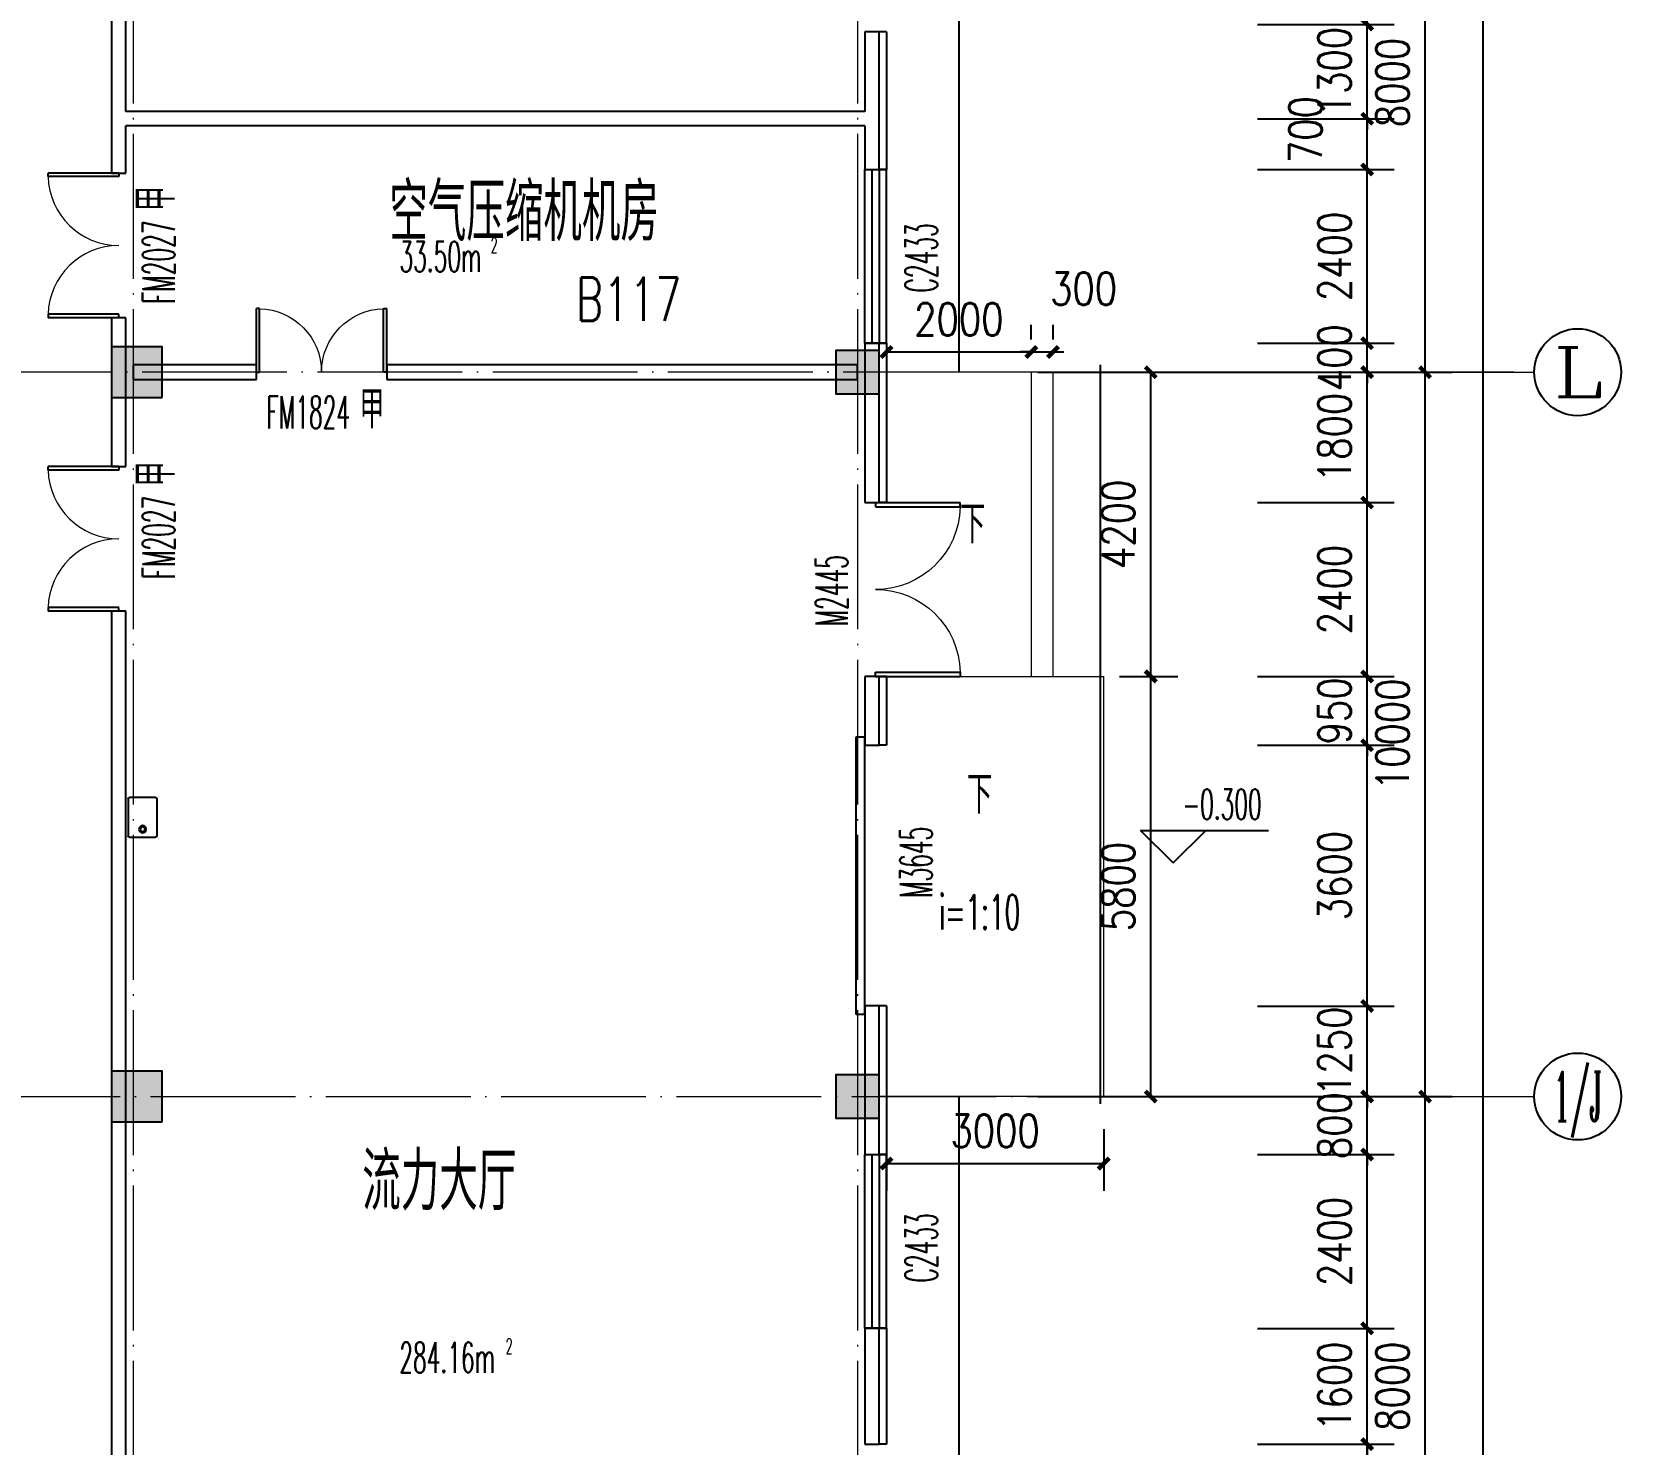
# Model space of a CAD drawing. Extents: x 1417642 to 3570900, y 124798 to 1191112.
# Drawn here: x 1577279 to 1599224, y 704733 to 724233 of the extents above; entities that cross this region are included whole.
import ezdxf
from ezdxf.enums import TextEntityAlignment as Align

# ---------------------------------------------------------------- set-up
doc = ezdxf.new("R2010")
doc.units = 0
doc.header["$LTSCALE"] = 1000
doc.header["$MEASUREMENT"] = 0
doc.linetypes.add('DASH', pattern=[0.35, 0.25, -0.1])
doc.linetypes.add('DOTE', pattern=[2.42, 2, -0.2, 0.02, -0.2])
doc.layers.get('0').update_dxf_attribs({"linetype": 'CONTINUOUS'})
doc.layers.get('Defpoints').update_dxf_attribs({"linetype": 'CONTINUOUS'})
for name, color, linetype in [('AXIS', 3, 'CONTINUOUS'), ('AXIS_TEXT', 7, 'CONTINUOUS'), ('colu', 2, 'CONTINUOUS'), ('DIM_ELEV', 3, 'CONTINUOUS'), ('DIM_SYMB', 3, 'CONTINUOUS'), ('DOTE', 1, 'DOTE'), ('PUB_DIM', 3, 'CONTINUOUS'), ('PUB_TEXT', 40, 'CONTINUOUS'), ('SPACE', 7, 'CONTINUOUS'), ('STAIR', 2, 'CONTINUOUS'), ('SURFACE', 6, 'CONTINUOUS'), ('tiaozheng', 20, 'CONTINUOUS'), ('WALL', 4, 'CONTINUOUS'), ('WINDOW', 2, 'CONTINUOUS'), ('WINDOW_TEXT', 7, 'CONTINUOUS'), ('填充', 252, 'CONTINUOUS'), ('屋面轮廓', 101, 'CONTINUOUS'), ('建筑轮廓', 2, 'CONTINUOUS'), ('柱填充', 8, 'CONTINUOUS'), ('水点', 3, 'CONTINUOUS')]:
    doc.layers.add(name, color=color, linetype=linetype)
doc.styles.add('_TCH_AXIS', font='COMPLEX', dxfattribs={"bigfont": 'GBCBIG'})
doc.styles.add('_TCH_DIM', font='ROMANS', dxfattribs={"width": 0.7, "bigfont": 'Z'})
doc.styles.add('_TCH_SPACE', font='ROMANS', dxfattribs={"width": 0.7, "height": 5, "bigfont": 'Z'})
doc.styles.add('_TCH_WINDOW', font='ROMANS.shx', dxfattribs={"width": 0.7, "height": 400, "bigfont": 'Z.shx'})
doc.styles.add('DIM_FONT', font='SIMPLEX.shx', dxfattribs={"width": 0.8})
doc.styles.get("Standard").update_dxf_attribs({"font": 'GBENOR', "bigfont": 'GBCBIG'})
doc.styles.add('Z', font='ROMANS', dxfattribs={"width": 0.7, "bigfont": 'Z'})
doc.dimstyles.new('DIMN150', dxfattribs={"dimscale": 1.5, "dimtxt": 300, "dimasz": 100, "dimexe": 250, "dimexo": 300, "dimgap": 150, "dimtad": 1, "dimdec": 0, "dimzin": 0, "dimdsep": 46, "dimtxsty": 'DIM_FONT', "dimblk": 'ARCHTICK', "dimcen": 0.09, "dimdle": 1.5, "dimclrt": 7, "dimazin": 2, "dimtfac": 1, "dimtdec": 0, "dimtix": 1, "dimtmove": 2, "dimatfit": 3, "dimldrblk": 'ARCHTICK', "dimfxl": 1, "dimtolj": 1, "dimtzin": 0, "dimarcsym": 0})

# ---------------------------------------------------------------- blocks, each defined once
blk = doc.blocks.new('M_E3')
for p, q in [((-275, -410), (-275, -50)), ((-255, -30), (255, -30)), ((275, -50), (275, -410)), ((255, -430), (-255, -430))]:
    blk.add_line(p, q)
at = {"const_width": 1.5}
for points in [[(-275, 0, 0.414214), (-305, -30, 0.414214)], [(305, -30, 0.414214), (275, 0, 0.414214)], [(-305, -430, 0.414214), (-275, -460, 0.414214)], [(275, -460, 0.414214), (305, -430, 0.414214)]]:
    blk.add_lwpolyline(points, format="xyb", dxfattribs=at)
for points in [[(-275, 0), (275, 0)], [(-305, -430), (-305, -30)], [(305, -30), (305, -430)], [(275, -460), (-275, -460)]]:
    blk.add_lwpolyline(points, dxfattribs=at)
for radius in [50, 32.5]:
    blk.add_circle((165, -230), radius)
for centre, start, end in [((-255, -50), 90, 180), ((255, -50), 0, 90), ((-255, -410), 180, 270), ((255, -410), 270, 0)]:
    blk.add_arc(centre, 20, start, end)
at = {"width": 0.8, "flags": 9}
for tag in ['XSIZE', 'YSIZE']:
    blk.add_attdef(tag, (0, 0), '', height=0.5, dxfattribs=at)
blk = doc.blocks.new('678')
at = {"layer": '柱填充'}
h = blk.add_hatch(color=256, dxfattribs=at)
h.paths.add_polyline_path([(1591630, 863580), (1591630, 864280), (1590930, 864280), (1590930, 863580)])
h.paths.add_polyline_path([(1591630, 871580), (1591630, 872280), (1590930, 872280), (1590930, 871580)])
h.paths.add_polyline_path([(1635280, 879530), (1635280, 880230), (1634580, 880230), (1634580, 879530)])
h.paths.add_polyline_path([(1658830, 893230), (1658830, 893830), (1658230, 893830), (1658230, 893230)])
h.paths.add_polyline_path([(1658880, 883230), (1658880, 883930), (1658180, 883930), (1658180, 883230)])
h.paths.add_polyline_path([(1658830, 879630), (1658830, 880230), (1658230, 880230), (1658230, 879630)])
h.paths.add_polyline_path([(1658880, 872230), (1658180, 872230), (1658180, 871630), (1658880, 871630)])
h.paths.add_polyline_path([(1658830, 863630), (1658830, 864230), (1658230, 864230), (1658230, 863630)])
h.paths.add_polyline_path([(1658830, 853630), (1658830, 854230), (1658230, 854230), (1658230, 853630)])
h.paths.add_polyline_path([(1658830, 845630), (1658830, 846230), (1658230, 846230), (1658230, 845630)])
h.paths.add_polyline_path([(1658830, 835630), (1658830, 836230), (1658230, 836230), (1658230, 835630)])
h.paths.add_polyline_path([(1648830, 893230), (1648830, 893830), (1648230, 893830), (1648230, 893230)])
h.paths.add_polyline_path([(1648830, 883230), (1648830, 883830), (1648230, 883830), (1648230, 883230)])
h.paths.add_polyline_path([(1648830, 879630), (1648830, 880230), (1648230, 880230), (1648230, 879630)])
h.paths.add_polyline_path([(1648830, 871630), (1648830, 872230), (1648230, 872230), (1648230, 871630)])
h.paths.add_polyline_path([(1648930, 863580), (1648930, 864280), (1648230, 864280), (1648230, 863580)])
h.paths.add_polyline_path([(1648930, 853580), (1648930, 854280), (1648230, 854280), (1648230, 853580)])
h.paths.add_polyline_path([(1648930, 845630), (1648930, 846330), (1648230, 846330), (1648230, 845630)])
h.paths.add_polyline_path([(1648930, 835630), (1648930, 836330), (1648230, 836330), (1648230, 835630)])
h.paths.add_polyline_path([(1645230, 891430), (1645230, 892030), (1644630, 892030), (1644630, 891430)])
h.paths.add_polyline_path([(1645280, 883230), (1645280, 883930), (1644580, 883930), (1644580, 883230)])
h.paths.add_polyline_path([(1645230, 879630), (1645230, 880230), (1644630, 880230), (1644630, 879630)])
h.paths.add_polyline_path([(1645230, 871630), (1645230, 872230), (1644630, 872230), (1644630, 871630)])
h.paths.add_polyline_path([(1645230, 863630), (1645230, 864230), (1644630, 864230), (1644630, 863630)])
h.paths.add_polyline_path([(1645230, 853630), (1645230, 854230), (1644630, 854230), (1644630, 853630)])
h.paths.add_polyline_path([(1645280, 845630), (1645280, 846330), (1644580, 846330), (1644580, 845630)])
h.paths.add_polyline_path([(1645230, 835630), (1645230, 836230), (1644630, 836230), (1644630, 835630)])
h.paths.add_polyline_path([(1635230, 893230), (1635230, 893830), (1634630, 893830), (1634630, 893230)])
h.paths.add_polyline_path([(1635230, 891430), (1635230, 892030), (1634630, 892030), (1634630, 891430)])
h.paths.add_polyline_path([(1635280, 883230), (1635280, 883930), (1634580, 883930), (1634580, 883230)])
h.paths.add_polyline_path([(1635230, 871630), (1635230, 872430), (1634630, 872430), (1634630, 871630)])
h.paths.add_polyline_path([(1635230, 853430), (1635230, 854230), (1634630, 854230), (1634630, 853430)])
h.paths.add_polyline_path([(1635330, 845630), (1635330, 846430), (1634530, 846430), (1634530, 845630)])
h.paths.add_polyline_path([(1635230, 835630), (1635230, 836230), (1634630, 836230), (1634630, 835630)])
h.paths.add_polyline_path([(1627230, 893230), (1627230, 893830), (1626630, 893830), (1626630, 893230)])
h.paths.add_polyline_path([(1627280, 883230), (1627280, 883930), (1626580, 883930), (1626580, 883230)])
h.paths.add_polyline_path([(1627230, 879630), (1627230, 880230), (1626630, 880230), (1626630, 879630)])
h.paths.add_polyline_path([(1627230, 871630), (1627230, 872430), (1626630, 872430), (1626630, 871630)])
h.paths.add_polyline_path([(1627230, 853430), (1627230, 854230), (1626630, 854230), (1626630, 853430)])
h.paths.add_polyline_path([(1627330, 845630), (1627330, 846430), (1626530, 846430), (1626530, 845630)])
h.paths.add_polyline_path([(1627230, 835630), (1627230, 836230), (1626630, 836230), (1626630, 835630)])
h.paths.add_polyline_path([(1619230, 893230), (1619230, 893830), (1618630, 893830), (1618630, 893230)])
h.paths.add_polyline_path([(1619280, 883230), (1619280, 883930), (1618580, 883930), (1618580, 883230)])
h.paths.add_polyline_path([(1619230, 879630), (1619230, 880230), (1618630, 880230), (1618630, 879630)])
h.paths.add_polyline_path([(1619230, 871630), (1619230, 872430), (1618630, 872430), (1618630, 871630)])
h.paths.add_polyline_path([(1619230, 853430), (1619230, 854230), (1618630, 854230), (1618630, 853430)])
h.paths.add_polyline_path([(1619330, 845630), (1619330, 846430), (1618530, 846430), (1618530, 845630)])
h.paths.add_polyline_path([(1619280, 835580), (1619280, 836280), (1618580, 836280), (1618580, 835580)])
h.paths.add_polyline_path([(1611230, 893230), (1611230, 893830), (1610630, 893830), (1610630, 893230)])
h.paths.add_polyline_path([(1611280, 883230), (1611280, 883930), (1610580, 883930), (1610580, 883230)])
h.paths.add_polyline_path([(1611230, 879630), (1611230, 880230), (1610630, 880230), (1610630, 879630)])
h.paths.add_polyline_path([(1611230, 871630), (1611230, 872430), (1610630, 872430), (1610630, 871630)])
h.paths.add_polyline_path([(1611230, 853430), (1611230, 854230), (1610630, 854230), (1610630, 853430)])
h.paths.add_polyline_path([(1611330, 845630), (1611330, 846430), (1610530, 846430), (1610530, 845630)])
h.paths.add_polyline_path([(1611280, 835580), (1611280, 836280), (1610580, 836280), (1610580, 835580)])
h.paths.add_polyline_path([(1603230, 893230), (1603230, 893830), (1602630, 893830), (1602630, 893230)])
h.paths.add_polyline_path([(1603280, 883230), (1603280, 883930), (1602580, 883930), (1602580, 883230)])
h.paths.add_polyline_path([(1603230, 879630), (1603230, 880230), (1602630, 880230), (1602630, 879630)])
h.paths.add_polyline_path([(1603230, 871630), (1603230, 872430), (1602630, 872430), (1602630, 871630)])
h.paths.add_polyline_path([(1603230, 853430), (1603230, 854230), (1602630, 854230), (1602630, 853430)])
h.paths.add_polyline_path([(1603330, 845630), (1603330, 846430), (1602530, 846430), (1602530, 845630)])
h.paths.add_polyline_path([(1603280, 835580), (1603280, 836280), (1602580, 836280), (1602580, 835580)])
h.paths.add_polyline_path([(1603230, 814930), (1603230, 815530), (1602630, 815530), (1602630, 814930)])
h.paths.add_polyline_path([(1595230, 893230), (1595230, 893830), (1594630, 893830), (1594630, 893230)])
h.paths.add_polyline_path([(1595230, 883230), (1595230, 883830), (1594630, 883830), (1594630, 883230)])
h.paths.add_polyline_path([(1595230, 879630), (1595230, 880230), (1594630, 880230), (1594630, 879630)])
h.paths.add_polyline_path([(1595230, 871630), (1595230, 872230), (1594630, 872230), (1594630, 871630)])
h.paths.add_polyline_path([(1595230, 863630), (1595230, 864230), (1594630, 864230), (1594630, 863630)])
h.paths.add_polyline_path([(1595230, 853630), (1595230, 854230), (1594630, 854230), (1594630, 853630)])
h.paths.add_polyline_path([(1595330, 845630), (1595330, 846330), (1594630, 846330), (1594630, 845630)])
h.paths.add_polyline_path([(1595330, 835580), (1595330, 836280), (1594630, 836280), (1594630, 835580)])
h.paths.add_polyline_path([(1591630, 893230), (1591630, 893830), (1591030, 893830), (1591030, 893230)])
h.paths.add_polyline_path([(1591680, 883230), (1591680, 883930), (1590980, 883930), (1590980, 883230)])
h.paths.add_polyline_path([(1591630, 879630), (1591630, 880230), (1591030, 880230), (1591030, 879630)])
h.paths.add_polyline_path([(1591630, 853580), (1591630, 854280), (1590930, 854280), (1590930, 853580)])
h.paths.add_polyline_path([(1591630, 845580), (1591630, 846280), (1590930, 846280), (1590930, 845580)])
h.paths.add_polyline_path([(1591630, 835630), (1591630, 836330), (1590930, 836330), (1590930, 835630)])
h.paths.add_polyline_path([(1591630, 814930), (1591630, 815530), (1591030, 815530), (1591030, 814930)])
h.paths.add_polyline_path([(1581630, 893230), (1581630, 893830), (1581030, 893830), (1581030, 893230)])
h.paths.add_polyline_path([(1581730, 883230), (1581730, 883930), (1581030, 883930), (1581030, 883230)])
h.paths.add_polyline_path([(1581630, 879630), (1581630, 880230), (1581030, 880230), (1581030, 879630)])
h.paths.add_polyline_path([(1581630, 871630), (1581630, 872230), (1581030, 872230), (1581030, 871630)])
h.paths.add_polyline_path([(1581630, 863630), (1581630, 864230), (1581030, 864230), (1581030, 863630)])
h.paths.add_polyline_path([(1581630, 853630), (1581630, 854230), (1581030, 854230), (1581030, 853630)])
h.paths.add_polyline_path([(1581630, 845630), (1581630, 846230), (1581030, 846230), (1581030, 845630)])
h.paths.add_polyline_path([(1581630, 835630), (1581630, 836230), (1581030, 836230), (1581030, 835630)])
h.paths.add_polyline_path([(1581630, 814930), (1581630, 815530), (1581030, 815530), (1581030, 814930)])
h.paths.add_polyline_path([(1603230, 830430), (1603230, 831230), (1602530, 831230), (1602530, 830430)])
h.paths.add_polyline_path([(1603230, 818530), (1603230, 819330), (1602530, 819330), (1602530, 818530)])
h.paths.add_polyline_path([(1581030, 831230), (1581030, 830430), (1581730, 830430), (1581730, 831230)])
h.paths.add_polyline_path([(1581030, 819330), (1581030, 818530), (1581730, 818530), (1581730, 819330)])
h.paths.add_polyline_path([(1591630, 830430), (1591630, 831230), (1590930, 831230), (1590930, 830430)])
h.paths.add_polyline_path([(1591630, 818530), (1591630, 819330), (1590930, 819330), (1590930, 818530)])
at = {"layer": 'colu'}
for points in [[(1648930, 863580), (1648930, 864280), (1648230, 864280), (1648230, 863580)], [(1658830, 863630), (1658830, 864230), (1658230, 864230), (1658230, 863630)], [(1648930, 853580), (1648930, 854280), (1648230, 854280), (1648230, 853580)], [(1658830, 853630), (1658830, 854230), (1658230, 854230), (1658230, 853630)]]:
    blk.add_lwpolyline(points, close=True, dxfattribs=at)
blk = doc.blocks.new('_ArchTick')
at = {"color": 0, "linetype": 'ByBlock', "const_width": 0.4}
blk.add_lwpolyline([(-0.5, -0.5), (0.5, 0.5)], dxfattribs=at)
blk = doc.blocks.new('*D3563')
at = {"layer": 'Defpoints', "color": 0}
for p in [(1591379, 719813), (1591079, 719533), (1591379, 719533)]:
    blk.add_point(p, dxfattribs=at)
at = {"layer": 'PUB_DIM', "color": 0, "lineweight": -2}
for p, q in [((1591079, 719983), (1591079, 720188)), ((1591379, 719983), (1591379, 720188)), ((1591079, 719813), (1590929, 719813)), ((1591079, 719813), (1591379, 719813)), ((1591379, 719813), (1591529, 719813))]:
    blk.add_line(p, q, dxfattribs=at)
at = {"layer": 'PUB_DIM', "color": 0, "lineweight": -2, "xscale": 150, "yscale": 150, "zscale": 150}
blk.add_blockref('_ArchTick', (1591079, 719813), dxfattribs=at)
at = {"layer": 'PUB_DIM', "color": 0, "lineweight": -2, "xscale": 150, "yscale": 150, "zscale": 150, "rotation": 180}
blk.add_blockref('_ArchTick', (1591379, 719813), dxfattribs=at)
at = {"layer": 'PUB_DIM', "color": 7, "insert": (1591801, 720687), "char_height": 450, "attachment_point": 5, "style": 'DIM_FONT'}
blk.add_mtext('\\A1;300', dxfattribs=at)
blk = doc.blocks.new('*D3564')
at = {"layer": 'Defpoints', "color": 0}
for p in [(1591079, 719813), (1589079, 719533), (1591079, 719533)]:
    blk.add_point(p, dxfattribs=at)
at = {"layer": 'PUB_DIM', "color": 0, "lineweight": -2}
for p, q in [((1589079, 719983), (1589079, 720188)), ((1591079, 719983), (1591079, 720188)), ((1589077, 719813), (1591081, 719813))]:
    blk.add_line(p, q, dxfattribs=at)
at = {"layer": 'PUB_DIM', "color": 0, "lineweight": -2, "xscale": 150, "yscale": 150, "zscale": 150, "rotation": 180}
blk.add_blockref('_ArchTick', (1589079, 719813), dxfattribs=at)
at = {"layer": 'PUB_DIM', "color": 0, "lineweight": -2, "xscale": 150, "yscale": 150, "zscale": 150}
blk.add_blockref('_ArchTick', (1591079, 719813), dxfattribs=at)
at = {"layer": 'PUB_DIM', "color": 7, "insert": (1590079, 720263), "char_height": 450, "attachment_point": 5, "style": 'DIM_FONT'}
blk.add_mtext('\\A1;2000', dxfattribs=at)
blk = doc.blocks.new('*D3565')
at = {"layer": 'Defpoints', "color": 0}
for p in [(1591846, 715333), (1592728, 715333), (1591846, 709533)]:
    blk.add_point(p, dxfattribs=at)
at = {"layer": 'PUB_DIM', "color": 0, "lineweight": -2}
for p, q in [((1592296, 715333), (1593103, 715333)), ((1592728, 709531), (1592728, 715335)), ((1592296, 709533), (1593103, 709533))]:
    blk.add_line(p, q, dxfattribs=at)
at = {"layer": 'PUB_DIM', "color": 0, "lineweight": -2, "xscale": 150, "yscale": 150, "zscale": 150}
for p, rotation in [((1592728, 715333), 90), ((1592728, 709533), 270)]:
    blk.add_blockref('_ArchTick', p, dxfattribs=dict(at, rotation=rotation))
at = {"layer": 'PUB_DIM', "color": 7, "insert": (1592278, 712433), "char_height": 450, "attachment_point": 5, "rotation": 90, "style": 'DIM_FONT'}
blk.add_mtext('\\A1;5800', dxfattribs=at)
blk = doc.blocks.new('*D3566')
at = {"layer": 'Defpoints', "color": 0}
for p in [(1591846, 719533), (1592728, 719533), (1591846, 715333)]:
    blk.add_point(p, dxfattribs=at)
at = {"layer": 'PUB_DIM', "color": 0, "lineweight": -2}
for p, q in [((1592296, 719533), (1593103, 719533)), ((1592728, 715331), (1592728, 719535)), ((1592296, 715333), (1593103, 715333))]:
    blk.add_line(p, q, dxfattribs=at)
at = {"layer": 'PUB_DIM', "color": 0, "lineweight": -2, "xscale": 150, "yscale": 150, "zscale": 150}
for p, rotation in [((1592728, 719533), 90), ((1592728, 715333), 270)]:
    blk.add_blockref('_ArchTick', p, dxfattribs=dict(at, rotation=rotation))
at = {"layer": 'PUB_DIM', "color": 7, "insert": (1592278, 717433), "char_height": 450, "attachment_point": 5, "rotation": 90, "style": 'DIM_FONT'}
blk.add_mtext('\\A1;4200', dxfattribs=at)
blk = doc.blocks.new('*D3567')
at = {"layer": 'Defpoints', "color": 0}
for p in [(1589079, 709533), (1592079, 709533), (1592079, 708608)]:
    blk.add_point(p, dxfattribs=at)
at = {"layer": 'PUB_DIM', "color": 0, "lineweight": -2}
for p, q in [((1589079, 709083), (1589079, 708233)), ((1592079, 709083), (1592079, 708233)), ((1589077, 708608), (1592081, 708608))]:
    blk.add_line(p, q, dxfattribs=at)
at = {"layer": 'PUB_DIM', "color": 0, "lineweight": -2, "xscale": 150, "yscale": 150, "zscale": 150, "rotation": 180}
blk.add_blockref('_ArchTick', (1589079, 708608), dxfattribs=at)
at = {"layer": 'PUB_DIM', "color": 0, "lineweight": -2, "xscale": 150, "yscale": 150, "zscale": 150}
blk.add_blockref('_ArchTick', (1592079, 708608), dxfattribs=at)
at = {"layer": 'PUB_DIM', "color": 7, "insert": (1590579, 709058), "char_height": 450, "attachment_point": 5, "style": 'DIM_FONT'}
blk.add_mtext('\\A1;3000', dxfattribs=at)
blk = doc.blocks.new('*D3715')
at = {"layer": 'Defpoints', "color": 0}
for p in [(1593750, 704733), (1595716, 704733), (1593750, 702333)]:
    blk.add_point(p, dxfattribs=at)
at = {"layer": 'PUB_DIM', "color": 0, "lineweight": -2}
for p, q in [((1594200, 704733), (1596091, 704733)), ((1595716, 702331), (1595716, 704735)), ((1594200, 702333), (1596091, 702333))]:
    blk.add_line(p, q, dxfattribs=at)
at = {"layer": 'PUB_DIM', "color": 0, "lineweight": -2, "xscale": 150, "yscale": 150, "zscale": 150}
for p, rotation in [((1595716, 704733), 90), ((1595716, 702333), 270)]:
    blk.add_blockref('_ArchTick', p, dxfattribs=dict(at, rotation=rotation))
at = {"layer": 'PUB_DIM', "color": 7, "insert": (1595266, 703533), "char_height": 450, "attachment_point": 5, "rotation": 90, "style": 'DIM_FONT'}
blk.add_mtext('\\A1;2400', dxfattribs=at)
blk = doc.blocks.new('*D3716')
at = {"layer": 'Defpoints', "color": 0}
for p in [(1593750, 706333), (1595716, 706333), (1593750, 704733)]:
    blk.add_point(p, dxfattribs=at)
at = {"layer": 'PUB_DIM', "color": 0, "lineweight": -2}
for p, q in [((1595716, 706333), (1595716, 706483)), ((1594200, 706333), (1596091, 706333)), ((1595716, 704733), (1595716, 706333)), ((1594200, 704733), (1596091, 704733)), ((1595716, 704733), (1595716, 704583))]:
    blk.add_line(p, q, dxfattribs=at)
at = {"layer": 'PUB_DIM', "color": 0, "lineweight": -2, "xscale": 150, "yscale": 150, "zscale": 150}
for p, rotation in [((1595716, 706333), 270), ((1595716, 704733), 90)]:
    blk.add_blockref('_ArchTick', p, dxfattribs=dict(at, rotation=rotation))
at = {"layer": 'PUB_DIM', "color": 7, "insert": (1595266, 705533), "char_height": 450, "attachment_point": 5, "rotation": 90, "style": 'DIM_FONT'}
blk.add_mtext('\\A1;1600', dxfattribs=at)
blk = doc.blocks.new('*D3717')
at = {"layer": 'Defpoints', "color": 0}
for p in [(1593750, 708733), (1595716, 708733), (1593750, 706333)]:
    blk.add_point(p, dxfattribs=at)
at = {"layer": 'PUB_DIM', "color": 0, "lineweight": -2}
for p, q in [((1594200, 708733), (1596091, 708733)), ((1595716, 706331), (1595716, 708735)), ((1594200, 706333), (1596091, 706333))]:
    blk.add_line(p, q, dxfattribs=at)
at = {"layer": 'PUB_DIM', "color": 0, "lineweight": -2, "xscale": 150, "yscale": 150, "zscale": 150}
for p, rotation in [((1595716, 708733), 90), ((1595716, 706333), 270)]:
    blk.add_blockref('_ArchTick', p, dxfattribs=dict(at, rotation=rotation))
at = {"layer": 'PUB_DIM', "color": 7, "insert": (1595266, 707533), "char_height": 450, "attachment_point": 5, "rotation": 90, "style": 'DIM_FONT'}
blk.add_mtext('\\A1;2400', dxfattribs=at)
blk = doc.blocks.new('*D3718')
at = {"layer": 'Defpoints', "color": 0}
for p in [(1593750, 709533), (1595716, 709533), (1593750, 708733)]:
    blk.add_point(p, dxfattribs=at)
at = {"layer": 'PUB_DIM', "color": 0, "lineweight": -2}
for p, q in [((1594200, 709533), (1596091, 709533)), ((1595716, 709533), (1595716, 709683)), ((1595716, 708733), (1595716, 709533)), ((1594200, 708733), (1596091, 708733)), ((1595716, 708733), (1595716, 708583))]:
    blk.add_line(p, q, dxfattribs=at)
at = {"layer": 'PUB_DIM', "color": 0, "lineweight": -2, "xscale": 150, "yscale": 150, "zscale": 150}
for p, rotation in [((1595716, 709533), 270), ((1595716, 708733), 90)]:
    blk.add_blockref('_ArchTick', p, dxfattribs=dict(at, rotation=rotation))
at = {"layer": 'PUB_DIM', "color": 7, "insert": (1595266, 709133), "char_height": 450, "attachment_point": 5, "rotation": 90, "style": 'DIM_FONT'}
blk.add_mtext('\\A1;800', dxfattribs=at)
blk = doc.blocks.new('*D3719')
at = {"layer": 'Defpoints', "color": 0}
for p in [(1593750, 710783), (1595716, 710783), (1593750, 709533)]:
    blk.add_point(p, dxfattribs=at)
at = {"layer": 'PUB_DIM', "color": 0, "lineweight": -2}
for p, q in [((1595716, 710783), (1595716, 710933)), ((1594200, 710783), (1596091, 710783)), ((1595716, 709533), (1595716, 710783)), ((1594200, 709533), (1596091, 709533)), ((1595716, 709533), (1595716, 709383))]:
    blk.add_line(p, q, dxfattribs=at)
at = {"layer": 'PUB_DIM', "color": 0, "lineweight": -2, "xscale": 150, "yscale": 150, "zscale": 150}
for p, rotation in [((1595716, 710783), 270), ((1595716, 709533), 90)]:
    blk.add_blockref('_ArchTick', p, dxfattribs=dict(at, rotation=rotation))
at = {"layer": 'PUB_DIM', "color": 7, "insert": (1595266, 710158), "char_height": 450, "attachment_point": 5, "rotation": 90, "style": 'DIM_FONT'}
blk.add_mtext('\\A1;1250', dxfattribs=at)
blk = doc.blocks.new('*D3720')
at = {"layer": 'Defpoints', "color": 0}
for p in [(1593750, 714383), (1595716, 714383), (1593750, 710783)]:
    blk.add_point(p, dxfattribs=at)
at = {"layer": 'PUB_DIM', "color": 0, "lineweight": -2}
for p, q in [((1594200, 714383), (1596091, 714383)), ((1595716, 710781), (1595716, 714385)), ((1594200, 710783), (1596091, 710783))]:
    blk.add_line(p, q, dxfattribs=at)
at = {"layer": 'PUB_DIM', "color": 0, "lineweight": -2, "xscale": 150, "yscale": 150, "zscale": 150}
for p, rotation in [((1595716, 714383), 90), ((1595716, 710783), 270)]:
    blk.add_blockref('_ArchTick', p, dxfattribs=dict(at, rotation=rotation))
at = {"layer": 'PUB_DIM', "color": 7, "insert": (1595266, 712583), "char_height": 450, "attachment_point": 5, "rotation": 90, "style": 'DIM_FONT'}
blk.add_mtext('\\A1;3600', dxfattribs=at)
blk = doc.blocks.new('*D3721')
at = {"layer": 'Defpoints', "color": 0}
for p in [(1593750, 715333), (1595716, 715333), (1593750, 714383)]:
    blk.add_point(p, dxfattribs=at)
at = {"layer": 'PUB_DIM', "color": 0, "lineweight": -2}
for p, q in [((1595716, 715333), (1595716, 715483)), ((1594200, 715333), (1596091, 715333)), ((1595716, 714383), (1595716, 715333)), ((1594200, 714383), (1596091, 714383)), ((1595716, 714383), (1595716, 714233))]:
    blk.add_line(p, q, dxfattribs=at)
at = {"layer": 'PUB_DIM', "color": 0, "lineweight": -2, "xscale": 150, "yscale": 150, "zscale": 150}
for p, rotation in [((1595716, 715333), 270), ((1595716, 714383), 90)]:
    blk.add_blockref('_ArchTick', p, dxfattribs=dict(at, rotation=rotation))
at = {"layer": 'PUB_DIM', "color": 7, "insert": (1595266, 714858), "char_height": 450, "attachment_point": 5, "rotation": 90, "style": 'DIM_FONT'}
blk.add_mtext('\\A1;950', dxfattribs=at)
blk = doc.blocks.new('*D3722')
at = {"layer": 'Defpoints', "color": 0}
for p in [(1593750, 717733), (1595716, 717733), (1593750, 715333)]:
    blk.add_point(p, dxfattribs=at)
at = {"layer": 'PUB_DIM', "color": 0, "lineweight": -2}
for p, q in [((1594200, 717733), (1596091, 717733)), ((1595716, 715331), (1595716, 717735)), ((1594200, 715333), (1596091, 715333))]:
    blk.add_line(p, q, dxfattribs=at)
at = {"layer": 'PUB_DIM', "color": 0, "lineweight": -2, "xscale": 150, "yscale": 150, "zscale": 150}
for p, rotation in [((1595716, 717733), 90), ((1595716, 715333), 270)]:
    blk.add_blockref('_ArchTick', p, dxfattribs=dict(at, rotation=rotation))
at = {"layer": 'PUB_DIM', "color": 7, "insert": (1595266, 716533), "char_height": 450, "attachment_point": 5, "rotation": 90, "style": 'DIM_FONT'}
blk.add_mtext('\\A1;2400', dxfattribs=at)
blk = doc.blocks.new('*D3723')
at = {"layer": 'Defpoints', "color": 0}
for p in [(1593750, 719533), (1595716, 719533), (1593750, 717733)]:
    blk.add_point(p, dxfattribs=at)
at = {"layer": 'PUB_DIM', "color": 0, "lineweight": -2}
for p, q in [((1594200, 719533), (1596091, 719533)), ((1595716, 717731), (1595716, 719535)), ((1594200, 717733), (1596091, 717733))]:
    blk.add_line(p, q, dxfattribs=at)
at = {"layer": 'PUB_DIM', "color": 0, "lineweight": -2, "xscale": 150, "yscale": 150, "zscale": 150}
for p, rotation in [((1595716, 719533), 90), ((1595716, 717733), 270)]:
    blk.add_blockref('_ArchTick', p, dxfattribs=dict(at, rotation=rotation))
at = {"layer": 'PUB_DIM', "color": 7, "insert": (1595266, 718633), "char_height": 450, "attachment_point": 5, "rotation": 90, "style": 'DIM_FONT'}
blk.add_mtext('\\A1;1800', dxfattribs=at)
blk = doc.blocks.new('*D3724')
at = {"layer": 'Defpoints', "color": 0}
for p in [(1593750, 719933), (1595716, 719933), (1593750, 719533)]:
    blk.add_point(p, dxfattribs=at)
at = {"layer": 'PUB_DIM', "color": 0, "lineweight": -2}
for p, q in [((1595716, 719933), (1595716, 720083)), ((1594200, 719933), (1596091, 719933)), ((1595716, 719533), (1595716, 719933)), ((1594200, 719533), (1596091, 719533)), ((1595716, 719533), (1595716, 719383))]:
    blk.add_line(p, q, dxfattribs=at)
at = {"layer": 'PUB_DIM', "color": 0, "lineweight": -2, "xscale": 150, "yscale": 150, "zscale": 150}
for p, rotation in [((1595716, 719933), 270), ((1595716, 719533), 90)]:
    blk.add_blockref('_ArchTick', p, dxfattribs=dict(at, rotation=rotation))
at = {"layer": 'PUB_DIM', "color": 7, "insert": (1595266, 719733), "char_height": 450, "attachment_point": 5, "rotation": 90, "style": 'DIM_FONT'}
blk.add_mtext('\\A1;400', dxfattribs=at)
blk = doc.blocks.new('*D3725')
at = {"layer": 'Defpoints', "color": 0}
for p in [(1593750, 722333), (1595716, 722333), (1593750, 719933)]:
    blk.add_point(p, dxfattribs=at)
at = {"layer": 'PUB_DIM', "color": 0, "lineweight": -2}
for p, q in [((1594200, 722333), (1596091, 722333)), ((1595716, 719931), (1595716, 722335)), ((1594200, 719933), (1596091, 719933))]:
    blk.add_line(p, q, dxfattribs=at)
at = {"layer": 'PUB_DIM', "color": 0, "lineweight": -2, "xscale": 150, "yscale": 150, "zscale": 150}
for p, rotation in [((1595716, 722333), 90), ((1595716, 719933), 270)]:
    blk.add_blockref('_ArchTick', p, dxfattribs=dict(at, rotation=rotation))
at = {"layer": 'PUB_DIM', "color": 7, "insert": (1595266, 721133), "char_height": 450, "attachment_point": 5, "rotation": 90, "style": 'DIM_FONT'}
blk.add_mtext('\\A1;2400', dxfattribs=at)
blk = doc.blocks.new('*D3726')
at = {"layer": 'Defpoints', "color": 0}
for p in [(1593750, 723033), (1595716, 723033), (1593750, 722333)]:
    blk.add_point(p, dxfattribs=at)
at = {"layer": 'PUB_DIM', "color": 0, "lineweight": -2}
for p, q in [((1594200, 723033), (1596091, 723033)), ((1595716, 722331), (1595716, 723035)), ((1594200, 722333), (1596091, 722333))]:
    blk.add_line(p, q, dxfattribs=at)
at = {"layer": 'PUB_DIM', "color": 0, "lineweight": -2, "xscale": 150, "yscale": 150, "zscale": 150}
for p, rotation in [((1595716, 723033), 90), ((1595716, 722333), 270)]:
    blk.add_blockref('_ArchTick', p, dxfattribs=dict(at, rotation=rotation))
at = {"layer": 'PUB_DIM', "color": 7, "insert": (1594865, 722883), "char_height": 450, "attachment_point": 5, "rotation": 90, "style": 'DIM_FONT'}
blk.add_mtext('\\A1;700', dxfattribs=at)
blk = doc.blocks.new('*D3727')
at = {"layer": 'Defpoints', "color": 0}
for p in [(1593750, 724333), (1595716, 724333), (1593750, 723033)]:
    blk.add_point(p, dxfattribs=at)
at = {"layer": 'PUB_DIM', "color": 0, "lineweight": -2}
for p, q in [((1595716, 724333), (1595716, 724483)), ((1594200, 724333), (1596091, 724333)), ((1595716, 723033), (1595716, 724333)), ((1594200, 723033), (1596091, 723033)), ((1595716, 723033), (1595716, 722883))]:
    blk.add_line(p, q, dxfattribs=at)
at = {"layer": 'PUB_DIM', "color": 0, "lineweight": -2, "xscale": 150, "yscale": 150, "zscale": 150}
for p, rotation in [((1595716, 724333), 270), ((1595716, 723033), 90)]:
    blk.add_blockref('_ArchTick', p, dxfattribs=dict(at, rotation=rotation))
at = {"layer": 'PUB_DIM', "color": 7, "insert": (1595266, 723683), "char_height": 450, "attachment_point": 5, "rotation": 90, "style": 'DIM_FONT'}
blk.add_mtext('\\A1;1300', dxfattribs=at)
blk = doc.blocks.new('*D4000')
at = {"layer": 'Defpoints', "color": 0}
for p in [(1593809, 749533), (1597316, 749533), (1593809, 650533)]:
    blk.add_point(p, dxfattribs=at)
at = {"layer": 'PUB_DIM', "color": 0, "lineweight": -2}
for p, q in [((1594259, 749533), (1597691, 749533)), ((1597316, 650531), (1597316, 749535)), ((1594259, 650533), (1597691, 650533))]:
    blk.add_line(p, q, dxfattribs=at)
at = {"layer": 'PUB_DIM', "color": 0, "lineweight": -2, "xscale": 150, "yscale": 150, "zscale": 150}
for p, rotation in [((1597316, 749533), 90), ((1597316, 650533), 270)]:
    blk.add_blockref('_ArchTick', p, dxfattribs=dict(at, rotation=rotation))
at = {"layer": 'PUB_DIM', "color": 7, "insert": (1596866, 700033), "char_height": 450, "attachment_point": 5, "rotation": 90, "style": 'DIM_FONT'}
blk.add_mtext('\\A1;99000', dxfattribs=at)
blk = doc.blocks.new('*D4005')
at = {"layer": 'AXIS', "color": 0, "lineweight": -2}
for p, q in [((1591167, 727533), (1596891, 727533)), ((1596516, 719531), (1596516, 727535)), ((1591167, 719533), (1596891, 719533))]:
    blk.add_line(p, q, dxfattribs=at)
at = {"layer": 'Defpoints', "color": 0}
for p in [(1590717, 727533), (1596516, 727533), (1590717, 719533)]:
    blk.add_point(p, dxfattribs=at)
at = {"layer": 'AXIS', "color": 0, "lineweight": -2, "xscale": 150, "yscale": 150, "zscale": 150}
for p, rotation in [((1596516, 727533), 90), ((1596516, 719533), 270)]:
    blk.add_blockref('_ArchTick', p, dxfattribs=dict(at, rotation=rotation))
at = {"layer": 'AXIS', "color": 7, "insert": (1596066, 723533), "char_height": 450, "attachment_point": 5, "rotation": 90, "style": 'DIM_FONT'}
blk.add_mtext('\\A1;8000', dxfattribs=at)
blk = doc.blocks.new('*D4006')
at = {"layer": 'AXIS', "color": 0, "lineweight": -2}
for p, q in [((1591167, 719533), (1596891, 719533)), ((1596516, 709531), (1596516, 719535)), ((1591167, 709533), (1596891, 709533))]:
    blk.add_line(p, q, dxfattribs=at)
at = {"layer": 'Defpoints', "color": 0}
for p in [(1590717, 719533), (1596516, 719533), (1590717, 709533)]:
    blk.add_point(p, dxfattribs=at)
at = {"layer": 'AXIS', "color": 0, "lineweight": -2, "xscale": 150, "yscale": 150, "zscale": 150}
for p, rotation in [((1596516, 719533), 90), ((1596516, 709533), 270)]:
    blk.add_blockref('_ArchTick', p, dxfattribs=dict(at, rotation=rotation))
at = {"layer": 'AXIS', "color": 7, "insert": (1596066, 714533), "char_height": 450, "attachment_point": 5, "rotation": 90, "style": 'DIM_FONT'}
blk.add_mtext('\\A1;10000', dxfattribs=at)
blk = doc.blocks.new('*D4007')
at = {"layer": 'AXIS', "color": 0, "lineweight": -2}
for p, q in [((1591167, 709533), (1596891, 709533)), ((1596516, 701531), (1596516, 709535)), ((1591167, 701533), (1596891, 701533))]:
    blk.add_line(p, q, dxfattribs=at)
at = {"layer": 'Defpoints', "color": 0}
for p in [(1590717, 709533), (1596516, 709533), (1590717, 701533)]:
    blk.add_point(p, dxfattribs=at)
at = {"layer": 'AXIS', "color": 0, "lineweight": -2, "xscale": 150, "yscale": 150, "zscale": 150}
for p, rotation in [((1596516, 709533), 90), ((1596516, 701533), 270)]:
    blk.add_blockref('_ArchTick', p, dxfattribs=dict(at, rotation=rotation))
at = {"layer": 'AXIS', "color": 7, "insert": (1596066, 705533), "char_height": 450, "attachment_point": 5, "rotation": 90, "style": 'DIM_FONT'}
blk.add_mtext('\\A1;8000', dxfattribs=at)
blk = doc.blocks.new('$TCHSYS$WIN2D')
for p, q in [((-0.5, 0.5), (0.5, 0.5)), ((-0.5, 0.5), (-0.5, -0.5)), ((0.5, 0.5), (0.5, -0.5)), ((0.5, 0.1667), (-0.5, 0.1667)), ((0.5, -0.1667), (-0.5, -0.1667)), ((-0.5, -0.5), (0.5, -0.5))]:
    blk.add_line(p, q)
blk = doc.blocks.new('$DorLib2D$00000002')
for p, q in [((-0.5, 0), (-0.5, 0.4875)), ((-0.475, 0.4875), (-0.5, 0.4875)), ((-0.475, 0), (-0.475, 0.4875)), ((0.475, 0), (0.475, 0.4875)), ((0.475, 0.4875), (0.5, 0.4875)), ((0.5, 0), (0.5, 0.4875)), ((-0.5, 0), (-0.475, 0)), ((0.5, 0), (0.475, 0))]:
    blk.add_line(p, q)
at = {"lineweight": 13}
for centre, start, end in [((-0.4875, 0), 0, 88.53072), ((0.4875, 0), 91.46928, 180)]:
    blk.add_arc(centre, 0.4875, start, end, dxfattribs=at)
blk = doc.blocks.new('$DorLib2D$00000126')
at = {"color": 0, "linetype": 'Continuous'}
for p, q in [((-0.532, 0.5), (-0.532, 0.9)), ((0.532, 0.9), (0.532, 0.5))]:
    blk.add_line(p, q, dxfattribs=at)
at = {"color": 0, "linetype": 'DASH'}
for p, q in [((-0.532, 0.9), (0.532, 0.9)), ((-0.532, 0.5), (0.532, 0.5))]:
    blk.add_line(p, q, dxfattribs=at)

msp = doc.modelspace()

# ---------------------------------------------------------------- linework, layer by layer
at = {"layer": 'AXIS', "lineweight": 0}
for p, q in [((1591494.3, 719533.2, 0), (1598024.1, 719533.2)), ((1591494.3, 709533.2, 0), (1598024.1, 709533.2))]:
    msp.add_line(p, q, dxfattribs=at)
at = {"layer": 'AXIS'}
for centre in [(1598623.6, 719533.2), (1598623.6, 709533.2)]:
    msp.add_circle(centre, 600, dxfattribs=at)
at = {"layer": 'DIM_ELEV'}
for p, q in [((1593036.7, 712757.9), (1592586.7, 713207.9)), ((1592586.7, 713207.9), (1594352.9, 713207.9)), ((1593036.7, 712757.9), (1593486.7, 713207.9))]:
    msp.add_line(p, q, dxfattribs=at)
at = {"layer": 'DIM_SYMB', "lineweight": 0}
for points in [[(1590542.8, 717433.2, 0, 0, 0), (1591509.8, 717433.2, 120, 0, 0), (1591959.8, 717433.2, 0, 0, 0)], [(1590172.1, 713350.9, 0, 0, 0), (1591628.8, 713350.9, 120, 0, 0), (1592078.8, 713350.9, 0, 0, 0)]]:
    msp.add_lwpolyline(points, format="xyseb", dxfattribs=at)
at = {"layer": 'DOTE', "lineweight": 0, "elevation": 0}
for points in [[(1578678.8, 754284.5), (1578678.8, 643548.7)], [(1588678.8, 754284.5), (1588678.8, 643548.7)], [(1597742.3, 719533.2), (1501678.8, 719533.2)], [(1501478.8, 709533.2), (1597499.2, 709533.2)]]:
    msp.add_lwpolyline(points, dxfattribs=at)
at = {"layer": 'STAIR', "lineweight": 0}
for p, q in [((1591078.8, 719533.2, 0), (1591078.8, 715333.2, 0)), ((1588978.8, 715333.2, 0), (1592078.8, 715333.2, 0)), ((1592078.8, 709533.2, 0), (1592078.8, 715333.2, 0)), ((1592078.8, 709533.2, 0), (1588978.8, 709533.2, 0))]:
    msp.add_line(p, q, dxfattribs=at)
at = {"layer": 'STAIR', "lineweight": 0, "elevation": 0}
msp.add_lwpolyline([(1591378.8, 715333.2), (1591378.8, 719533.2), (1589078.8, 719533.2)], dxfattribs=at)
at = {"layer": 'SURFACE'}
for p, q in [((1589078.8, 724233.2), (1588978.8, 724233.2)), ((1589078.8, 724233.2), (1589078.8, 723033.2)), ((1589078.8, 723033.2), (1589078.8, 722333.2)), ((1589078.8, 722333.2), (1588978.8, 722333.2)), ((1589078.8, 719933.2), (1588978.8, 719933.2)), ((1589078.8, 719933.2), (1589078.8, 717733.2)), ((1589078.8, 717733.2), (1588978.8, 717733.2)), ((1589078.8, 715333.2), (1588978.8, 715333.2)), ((1589078.8, 715333.2), (1589078.8, 714383.2)), ((1589078.8, 714383.2), (1588978.8, 714383.2)), ((1589078.8, 710783.2), (1588978.8, 710783.2)), ((1589078.8, 710783.2), (1589078.8, 708733.2)), ((1589078.8, 708733.2), (1588978.8, 708733.2)), ((1589078.8, 706333.2), (1588978.8, 706333.2)), ((1589078.8, 706333.2), (1589078.8, 704733.2)), ((1589078.8, 704733.2), (1588978.8, 704733.2))]:
    msp.add_line(p, q, dxfattribs=at)
at = {"layer": 'WALL'}
for p, q in [((1578378.8, 729633.2), (1578378.8, 723033.2)), ((1578578.8, 723133.2), (1578578.8, 729633.2)), ((1588978.8, 724233.2), (1588778.8, 724233.2)), ((1588778.8, 724233.2), (1588778.8, 723133.2)), ((1588978.8, 723033.2), (1588978.8, 724233.2)), ((1588778.8, 723133.2), (1578578.8, 723133.2)), ((1578378.8, 723033.2), (1578378.8, 722283.2)), ((1588778.8, 722933.2), (1578578.8, 722933.2)), ((1578578.8, 722283.2), (1578578.8, 722933.2)), ((1588778.8, 722933.2), (1588778.8, 722333.2)), ((1588978.8, 722333.2), (1588978.8, 723033.2)), ((1578378.8, 722283.2), (1578578.8, 722283.2)), ((1588778.8, 722333.2), (1588978.8, 722333.2)), ((1578578.8, 720283.2), (1578378.8, 720283.2)), ((1578378.8, 720283.2), (1578378.8, 718233.2)), ((1578578.8, 718233.2), (1578578.8, 720283.2)), ((1588778.8, 719933.2), (1588778.8, 717733.2)), ((1588978.8, 719933.2), (1588778.8, 719933.2)), ((1588978.8, 717733.2), (1588978.8, 719933.2)), ((1580379.2, 719633.2), (1578678.8, 719633.2)), ((1578678.8, 719633.2), (1578678.8, 719433.2)), ((1580379.2, 719433.2), (1580379.2, 719633.2)), ((1588678.8, 719633.2), (1582179.2, 719633.2)), ((1582179.2, 719633.2), (1582179.2, 719433.2)), ((1588678.8, 719433.2), (1588678.8, 719633.2)), ((1578678.8, 719433.2), (1580379.2, 719433.2)), ((1582179.2, 719433.2), (1588678.8, 719433.2)), ((1578378.8, 718233.2), (1578578.8, 718233.2)), ((1588778.8, 717733.2), (1588978.8, 717733.2)), ((1578578.8, 716233.2), (1578378.8, 716233.2)), ((1578378.8, 716233.2), (1578378.8, 698433.2)), ((1578578.8, 698333.2), (1578578.8, 716233.2)), ((1588778.8, 715333.2), (1588778.8, 714383.2)), ((1588978.8, 715333.2), (1588778.8, 715333.2)), ((1588978.8, 714383.2), (1588978.8, 715333.2)), ((1588778.8, 714383.2), (1588978.8, 714383.2)), ((1588778.8, 710783.2), (1588778.8, 708733.2)), ((1588978.8, 710783.2), (1588778.8, 710783.2)), ((1588978.8, 708733.2), (1588978.8, 710783.2)), ((1588778.8, 708733.2), (1588978.8, 708733.2)), ((1588778.8, 706333.2), (1588778.8, 704733.2)), ((1588978.8, 706333.2), (1588778.8, 706333.2)), ((1588978.8, 704733.2), (1588978.8, 706333.2)), ((1588778.8, 704733.2), (1588978.8, 704733.2))]:
    msp.add_line(p, q, dxfattribs=at)
at = {"layer": '屋面轮廓', "elevation": 0}
for points in [[(1590078.8, 741133.2), (1590078.8, 719533.2)], [(1590078.8, 709533.2), (1590078.8, 697133.2)]]:
    msp.add_lwpolyline(points, dxfattribs=at)
at = {"layer": '建筑轮廓'}
msp.add_line((1592028.8, 719633.2, 0), (1592028.8, 709433.2, 0), dxfattribs=at)

# ---------------------------------------------------------------- block references
at = {"layer": 'tiaozheng', "color": 2}
msp.add_blockref('678', (-69851.5, -144396.9, 0), dxfattribs=at)
at = {"layer": 'WINDOW', "lineweight": 0}
for p, xscale, yscale, zscale, rotation in [((1578478.8, 721283.2), 2000, 2000, 2000, 90), ((1581279.2, 719533.2), 1800, -1800, 1800, 180), ((1578478.8, 717233.2), 2000, 2000, 2000, 90)]:
    msp.add_blockref('$DorLib2D$00000002', p, dxfattribs=dict(at, xscale=xscale, yscale=yscale, zscale=zscale, rotation=rotation))
at = {"layer": 'WINDOW', "color": 2}
ref = msp.add_blockref('$TCHSYS$WIN2D', (1588928.8, 721133.2), dxfattribs=dict(at, xscale=-2400, yscale=-300, zscale=-2400, rotation=270))
ref.add_attrib('A', 'C2433', (1589781.8, 720634.5), dxfattribs={"layer": 'WINDOW_TEXT', "color": 2, "height": 446.25, "rotation": 90, "style": '_TCH_WINDOW', "width": 0.494118})
at = {"layer": 'WINDOW', "lineweight": 0}
ref = msp.add_blockref('$DorLib2D$00000002', (1588928.8, 716533.2), dxfattribs=dict(at, xscale=-2400, yscale=2400, zscale=-2400, rotation=270))
ref.add_attrib('A', 'M2445', (1588544.6, 716024), dxfattribs={"layer": 'WINDOW_TEXT', "lineweight": 0, "height": 446.25, "rotation": 90, "style": '_TCH_WINDOW', "width": 0.494118})
ref = msp.add_blockref('$DorLib2D$00000126', (1588928.8, 712583.2), dxfattribs=dict(at, xscale=-3600, yscale=-300, zscale=-3600, rotation=270))
ref.add_attrib('A', 'M3645', (1589710.7, 712274), dxfattribs={"layer": 'WINDOW_TEXT', "lineweight": 0, "height": 446.25, "rotation": 90, "style": '_TCH_WINDOW', "width": 0.494118})
at = {"layer": 'WINDOW', "color": 2}
ref = msp.add_blockref('$TCHSYS$WIN2D', (1588928.8, 707533.2), dxfattribs=dict(at, xscale=-2400, yscale=-300, zscale=-2400, rotation=270))
ref.add_attrib('A', 'C2433', (1589781.8, 706966.2), dxfattribs={"layer": 'WINDOW_TEXT', "color": 2, "height": 446.25, "rotation": 90, "style": '_TCH_WINDOW', "width": 0.494118})
at = {"layer": '水点', "xscale": -1, "rotation": 90}
msp.add_blockref('M_E3', (1578578.8, 713388.2, 0), dxfattribs=at)

# ---------------------------------------------------------------- texts
at = {"layer": 'AXIS_TEXT', "style": '_TCH_AXIS'}
for s, height, width, p, p2 in [('L', 678.8, 1.4, (1598284.1, 719193.8), (1598963, 719193.8)), ('1/J', 678.82, 0.4375, (1598284.1, 709193.8), (1598963, 709193.8))]:
    msp.add_text(s, height=height, dxfattribs=dict(at, width=width)).set_placement(p, p2, align=Align.FIT)
at = {"layer": 'PUB_TEXT', "color": 1, "lineweight": 60, "style": 'Z', "width": 0.7}
msp.add_text('B117', height=600, dxfattribs=at).set_placement((1584789.9, 720240.4))
at = {"layer": 'PUB_TEXT'}
for s, height, style, width, p in [('下', 525, '_TCH_DIM', 0.7, (1590094.7, 717170.7, 0)), ('下', 525, '_TCH_DIM', 0.7, (1590190.7, 713438.6, 0)), ('-0.300', 420, '_TCH_DIM', 0.525, (1593163.4, 713358.1)), ('i=1:10', 480, 'Z', 0.525, (1589803.3, 711840.2, 0))]:
    msp.add_text(s, height=height, dxfattribs=dict(at, style=style, width=width)).set_placement(p)
at = {"layer": 'SPACE', "style": '_TCH_SPACE', "width": 0.525}
for s, height, p in [('33.50m', 420, (1582355.1, 720918.6, 0)), ('2', 210, (1583615.1, 721181.1, 0)), ('2', 210, (1583823.5, 705982.3, 0)), ('284.16m', 420, (1582353.5, 705719.8, 0))]:
    msp.add_text(s, height=height, dxfattribs=at).set_placement(p)
at = {"layer": 'WINDOW_TEXT', "style": '_TCH_WINDOW'}
for s, height, width, p in [('甲', 525, 0.7, (1579253.8, 721755.1)), ('FM2027', 446.25, 0.494118, (1579253.8, 720474.1)), ('甲', 525, 0.7, (1579253.8, 717955.1)), ('FM2027', 446.25, 0.494118, (1579253.8, 716674.1))]:
    msp.add_text(s, height=height, rotation=90, dxfattribs=dict(at, width=width)).set_placement(p)
for s, height, width, p in [('FM1824', 446.25, 0.494118, (1580520, 718758.2)), ('甲', 525, 0.7, (1581801, 718758.2))]:
    msp.add_text(s, height=height, dxfattribs=dict(at, width=width)).set_placement(p)
at = {"layer": '填充', "char_height": 800, "width": 6246.131, "attachment_point": 1, "style": '_TCH_WINDOW'}
for s, insert in [('{\\C2;空气压缩机机房}', (1582214.8, 722142.8)), ('{\\C2;流力大厅}', (1581840.8, 708761.7))]:
    msp.add_mtext(s, dxfattribs=dict(at, insert=insert))

# ---------------------------------------------------------------- dimensions: what is measured, and where the dimension line sits
at = {"layer": 'AXIS'}
for p1, p2, picture, middle in [((1590717, 719533.2), (1590717, 727533.2), '*D4005', (1596065.9, 723533.2)), ((1590717, 709533.2), (1590717, 719533.2), '*D4006', (1596065.9, 714533.2)), ((1590717, 701533.2), (1590717, 709533.2), '*D4007', (1596065.9, 705533.2))]:
    dim = msp.add_aligned_dim(p1=p1, p2=p2, distance=-5799, dimstyle='DIMN150', dxfattribs=at)
    dim.commit()
    dim.dimension.update_dxf_attribs({"geometry": picture, "text_midpoint": middle})
at = {"layer": 'PUB_DIM'}
for p1, p2, distance, picture, middle in [((1593808.6, 650533.2), (1593808.6, 749533.2), -3507.3, '*D4000', (1596865.9, 700033.2)), ((1593749.7, 723033.2), (1593749.7, 724333.2), -1966.2, '*D3727', (1595265.9, 723683.2)), ((1593749.7, 719933.2), (1593749.7, 722333.2), -1966.2, '*D3725', (1595265.9, 721133.2)), ((1589078.8, 719533.2), (1591078.8, 719533.2), 279.8, '*D3564', (1590078.8, 720263)), ((1593749.7, 719533.2), (1593749.7, 719933.2), -1966.2, '*D3724', (1595265.9, 719733.2)), ((1591845.8, 715333.2), (1591845.8, 719533.2), -882.7, '*D3566', (1592278.5, 717433.2)), ((1593749.7, 717733.2), (1593749.7, 719533.2), -1966.2, '*D3723', (1595265.9, 718633.2)), ((1593749.7, 715333.2), (1593749.7, 717733.2), -1966.2, '*D3722', (1595265.9, 716533.2)), ((1591845.8, 709533.2), (1591845.8, 715333.2), -882.7, '*D3565', (1592278.5, 712433.2)), ((1593749.7, 714383.2), (1593749.7, 715333.2), -1966.2, '*D3721', (1595265.9, 714858.2)), ((1593749.7, 710783.2), (1593749.7, 714383.2), -1966.2, '*D3720', (1595265.9, 712583.2)), ((1593749.7, 709533.2), (1593749.7, 710783.2), -1966.2, '*D3719', (1595265.9, 710158.2)), ((1589078.8, 709533.2), (1592078.8, 709533.2), -925.1, '*D3567', (1590578.8, 709058.1)), ((1593749.7, 708733.2), (1593749.7, 709533.2), -1966.2, '*D3718', (1595265.9, 709133.2)), ((1593749.7, 706333.2), (1593749.7, 708733.2), -1966.2, '*D3717', (1595265.9, 707533.2)), ((1593749.7, 704733.2), (1593749.7, 706333.2), -1966.2, '*D3716', (1595265.9, 705533.2)), ((1593749.7, 702333.2), (1593749.7, 704733.2), -1966.2, '*D3715', (1595265.9, 703533.2))]:
    dim = msp.add_aligned_dim(p1=p1, p2=p2, distance=distance, dimstyle='DIMN150', dxfattribs=at)
    dim.commit()
    dim.dimension.update_dxf_attribs({"geometry": picture, "text_midpoint": middle})
for base, p1, p2, angle, picture, middle in [((1595715.9, 723033.2), (1593749.7, 722333.2), (1593749.7, 723033.2), 90, '*D3726', (1594864.7, 722883.2)), ((1591378.8, 719813), (1591078.8, 719533.2), (1591378.8, 719533.2), 0, '*D3563', (1591801.3, 720687))]:
    dim = msp.add_linear_dim(base=base, p1=p1, p2=p2, angle=angle, dimstyle='DIMN150', dxfattribs=at)
    dim.commit()
    dim.dimension.update_dxf_attribs({"geometry": picture, "text_midpoint": middle, "dimtype": 129})

doc.saveas('drawing.dxf')
